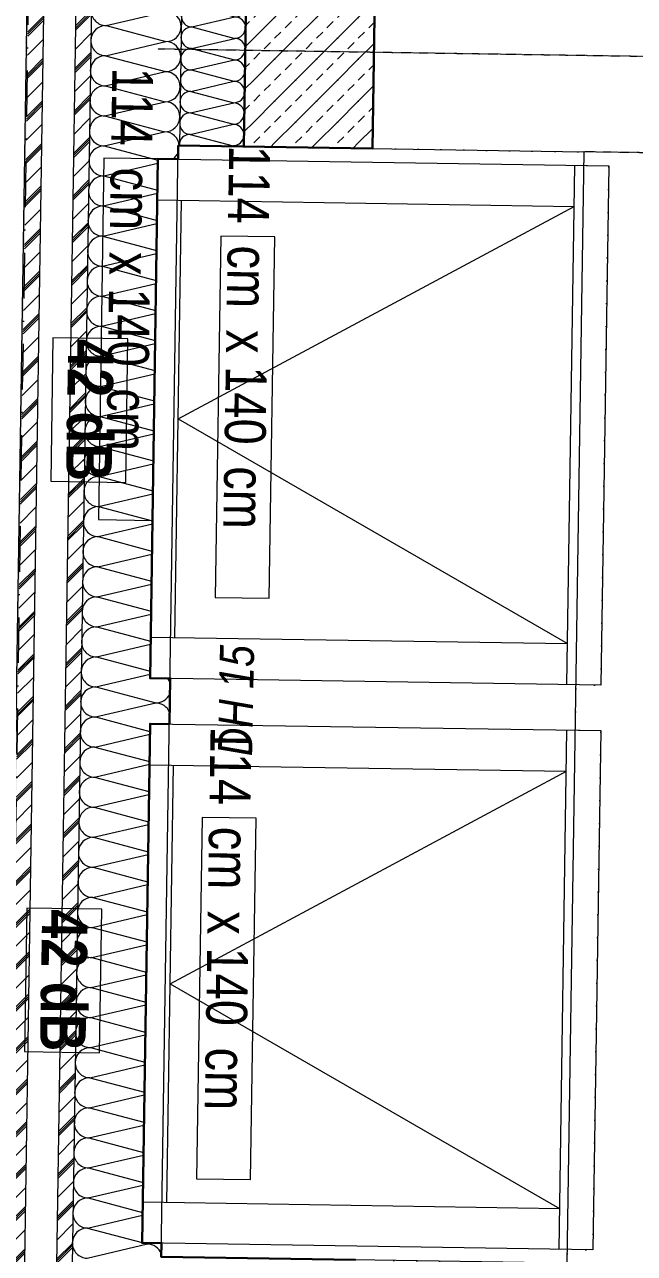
# Model space of a CAD drawing. Header units: metres. Extents: x -19025 to 34897, y -14024 to 26069.
# Drawn here: x -10822 to -9482, y 3422 to 6120 of the extents above; entities that cross this region are included whole.
import ezdxf
from ezdxf.enums import TextEntityAlignment as Align

# ---------------------------------------------------------------- set-up
doc = ezdxf.new("R2010")
doc.units = ezdxf.units.M
doc.header["$MEASUREMENT"] = 0
doc.set_wipeout_variables(frame=1)
for name, pattern in [('Punktlinie weit', [0.05, 0, -0.05]), ('Strichlinie eng', [0.1, 0.075, -0.025]), ('Strichlinie mittel', [0.15, 0.1, -0.05]), ('Wipeout_Contour', [1, 0, -1]), ('zz_Gebäudefluchtlinie', [0.2, 0.1, -0.05, 0, -0.05])]:
    doc.linetypes.add(name, pattern=pattern)
for name, color, linetype in [('130 Wand Innen', 7, 'Continuous'), ('310 Dachkonstruktion massiv', 7, 'Continuous'), ('930 Beschriftung Allgemein', 7, 'Continuous'), ('936 Beschriftung PP', 7, 'Continuous'), ('936 Beschriftung PP Schallschutz', 7, 'Continuous'), ('938 Beschriftung Statik', 7, 'Continuous')]:
    doc.layers.add(name, color=color, linetype=linetype)
doc.styles.add('ERSTELLTER_STIL_1', font='ARIALN.TTF')
doc.styles.add('ERSTELLTER_STIL_2', font='ARIALNB.TTF')
doc.styles.add('ERSTELLTER_STIL_6', font='ARIALNI.TTF')
pattern_1 = [(225, (-0.0023, 0.0023), (-0.04596194, 0.04596194), []), (225, (0, 0), (-0.04596194, 0.04596194), []), (225, (0.0023, -0.0023), (-0.04596194, 0.04596194), []), (225, (-0.068943, -0.02298), (-0.02298097, 0.02298097), [])]

# ---------------------------------------------------------------- blocks, each defined once
blk = doc.blocks.new('Wand_118_1', base_point=(-12.5356, 13.2337))
at = {"color": 254, "linetype": 'Wipeout_Contour', "lineweight": 0, "ltscale": 65.628781}
blk.add_wipeout([(-12.6006, 13.2347), (-12.6946, 7.109), (-12.6296, 7.108), (-12.5356, 13.2337)], dxfattribs=at).dxf.layer = '130 Wand Innen'
blk = doc.blocks.new('Etikett_19_1', base_point=(-12.2799, 10.1282))
at = {"layer": '936 Beschriftung PP', "color": 7, "linetype": 'Continuous', "lineweight": 13, "flags": 128}
blk.add_lwpolyline([(-12.4107, 9.3366), (-12.2921, 9.3348), (-12.2799, 10.1282), (-12.3985, 10.13)], close=True, dxfattribs=at)
at = {"layer": '936 Beschriftung PP', "color": 7, "lineweight": 13, "insert": (-12.3053, 9.335), "char_height": 0.09, "attachment_point": 3, "rotation": 269.1212, "style": 'ERSTELLTER_STIL_1'}
blk.add_mtext('\\A1;{\\pqr;\\pt0,1;\\fArial Narrow|b0|i0|c0|p0;\\W1.000000;114\\fArial Narrow|b0|i0|c0|p0;\\W1.000000;\\A1{\\H.66x;\\S^  ;}\\fArial Narrow|b0|i0|c0|p0;\\W1.000000; cm\\fArial Narrow|b0|i0|c0|p0;\\W1.000000;\\A1{\\H.66x;\\S^  ;}\\fArial Narrow|b0|i0|c0|p0;\\W1.000000; x \\fArial Narrow|b0|i0|c0|p0;\\W1.000000;\\fArial Narrow|b0|i0|c0|p0;\\W1.000000;\\fArial Narrow|b0|i0|c0|p0;\\W1.000000;\\fArial Narrow|b0|i0|c0|p0;\\W1.000000;\\fArial Narrow|b0|i0|c0|p0;\\W1.000000;140\\fArial Narrow|b0|i0|c0|p0;\\W1.000000;\\A1{\\H.66x;\\S^  ;}\\fArial Narrow|b0|i0|c0|p0;\\W1.000000; cm\\fArial Narrow|b0|i0|c0|p0;\\W1.000000;\\A1{\\H.66x;\\S^  ;}\\fArial Narrow|b0|i0|c0|p0;\\W1.000000;\\fArial Narrow|b0|i0|c0|p0;\\W1.000000;\\fArial Narrow|b0|i0|c0|p0;\\W1.000000;\\fArial Narrow|b0|i0|c0|p0;\\W1.000000;\\fArial Narrow|b0|i0|c0|p0;\\W1.000000;\\fArial Narrow|b0|i0|c0|p0;\\W1.000000;\\fArial Narrow|b0|i0|c0|p0;\\W1.000000;\\A1{\\H.66x;\\S^  ;}\\fArial Narrow|b0|i0|c0|p0;\\W1.000000;\\fArial Narrow|b0|i0|c0|p0;\\W1.000000;\\A1{\\H.66x;\\S^  ;}\\fArial Narrow|b0|i0|c0|p0;\\W1.000000;\\fArial Narrow|b0|i0|c0|p0;\\W1.000000;\\fArial Narrow|b0|i0|c0|p0;\\W1.000000;\\fArial Narrow|b0|i0|c0|p0;\\W1.000000;\\fArial Narrow|b0|i0|c0|p0;\\W1.000000;\\fArial Narrow|b0|i0|c0|p0;\\W1.000000;\\fArial Narrow|b0|i0|c0|p0;\\W1.000000;\\A1{\\H.66x;\\S^  ;}\\fArial Narrow|b0|i0|c0|p0;\\W1.000000;\\fArial Narrow|b0|i0|c0|p0;\\W1.000000;\\A1{\\H.66x;\\S^  ;}\\fArial Narrow|b0|i0|c0|p0;\\W1.000000;\\fArial Narrow|b0|i0|c0|p0;\\W1.000000;\\fArial Narrow|b0|i0|c0|p0;\\W1.000000;\\fArial Narrow|b0|i0|c0|p0;\\W1.000000;\\fArial Narrow|b0|i0|c0|p0;\\W1.000000;\\fArial Narrow|b0|i0|c0|p0;\\W1.000000;\\fArial Narrow|b0|i0|c0|p0;\\W1.000000;\\A1{\\H.66x;\\S^  ;}\\fArial Narrow|b0|i0|c0|p0;\\W1.000000;\\fArial Narrow|b0|i0|c0|p0;\\W1.000000;\\A1{\\H.66x;\\S^  ;}\\fArial Narrow|b0|i0|c0|p0;\\W1.000000;\\fArial Narrow|b0|i0|c0|p0;\\W1.000000;\\fArial Narrow|b0|i0|c0|p0;\\W1.000000;\\fArial Narrow|b0|i0|c0|p0;\\W1.000000;\\fArial Narrow|b0|i0|c0|p0;\\W1.000000;\\fArial Narrow|b0|i0|c0|p0;\\W1.000000;\\fArial Narrow|b0|i0|c0|p0;\\W1.000000;\\A1{\\H.66x;\\S^  ;}\\fArial Narrow|b0|i0|c0|p0;\\W1.000000;}', dxfattribs=at)
at = {"layer": '936 Beschriftung PP', "color": 7, "lineweight": 13, "style": 'ERSTELLTER_STIL_1'}
blk.add_attdef('DUMMY_92', text='', height=0.09, rotation=269.1212, dxfattribs=at).set_placement((-12.2799, 10.1282), align=Align.TOP_LEFT)
blk = doc.blocks.new('Etikett_20_1', base_point=(-12.2799, 10.1282))
at = {"layer": '936 Beschriftung PP', "color": 7, "linetype": 'Continuous', "lineweight": 13, "flags": 128}
blk.add_lwpolyline([(-12.4107, 9.3366), (-12.2921, 9.3348), (-12.2799, 10.1282), (-12.3985, 10.13)], close=True, dxfattribs=at)
at = {"layer": '936 Beschriftung PP', "color": 7, "lineweight": 13, "insert": (-12.3053, 9.335), "char_height": 0.09, "attachment_point": 3, "rotation": 269.1212, "style": 'ERSTELLTER_STIL_1'}
blk.add_mtext('\\A1;{\\pqr;\\pt0,1;\\fArial Narrow|b0|i0|c0|p0;\\W1.000000;114\\fArial Narrow|b0|i0|c0|p0;\\W1.000000;\\A1{\\H.66x;\\S^  ;}\\fArial Narrow|b0|i0|c0|p0;\\W1.000000; cm\\fArial Narrow|b0|i0|c0|p0;\\W1.000000;\\A1{\\H.66x;\\S^  ;}\\fArial Narrow|b0|i0|c0|p0;\\W1.000000; x \\fArial Narrow|b0|i0|c0|p0;\\W1.000000;\\fArial Narrow|b0|i0|c0|p0;\\W1.000000;\\fArial Narrow|b0|i0|c0|p0;\\W1.000000;\\fArial Narrow|b0|i0|c0|p0;\\W1.000000;\\fArial Narrow|b0|i0|c0|p0;\\W1.000000;140\\fArial Narrow|b0|i0|c0|p0;\\W1.000000;\\A1{\\H.66x;\\S^  ;}\\fArial Narrow|b0|i0|c0|p0;\\W1.000000; cm\\fArial Narrow|b0|i0|c0|p0;\\W1.000000;\\A1{\\H.66x;\\S^  ;}\\fArial Narrow|b0|i0|c0|p0;\\W1.000000;\\fArial Narrow|b0|i0|c0|p0;\\W1.000000;\\fArial Narrow|b0|i0|c0|p0;\\W1.000000;\\fArial Narrow|b0|i0|c0|p0;\\W1.000000;\\fArial Narrow|b0|i0|c0|p0;\\W1.000000;\\fArial Narrow|b0|i0|c0|p0;\\W1.000000;\\fArial Narrow|b0|i0|c0|p0;\\W1.000000;\\A1{\\H.66x;\\S^  ;}\\fArial Narrow|b0|i0|c0|p0;\\W1.000000;\\fArial Narrow|b0|i0|c0|p0;\\W1.000000;\\A1{\\H.66x;\\S^  ;}\\fArial Narrow|b0|i0|c0|p0;\\W1.000000;\\fArial Narrow|b0|i0|c0|p0;\\W1.000000;\\fArial Narrow|b0|i0|c0|p0;\\W1.000000;\\fArial Narrow|b0|i0|c0|p0;\\W1.000000;\\fArial Narrow|b0|i0|c0|p0;\\W1.000000;\\fArial Narrow|b0|i0|c0|p0;\\W1.000000;\\fArial Narrow|b0|i0|c0|p0;\\W1.000000;\\A1{\\H.66x;\\S^  ;}\\fArial Narrow|b0|i0|c0|p0;\\W1.000000;\\fArial Narrow|b0|i0|c0|p0;\\W1.000000;\\A1{\\H.66x;\\S^  ;}\\fArial Narrow|b0|i0|c0|p0;\\W1.000000;\\fArial Narrow|b0|i0|c0|p0;\\W1.000000;\\fArial Narrow|b0|i0|c0|p0;\\W1.000000;\\fArial Narrow|b0|i0|c0|p0;\\W1.000000;\\fArial Narrow|b0|i0|c0|p0;\\W1.000000;\\fArial Narrow|b0|i0|c0|p0;\\W1.000000;\\fArial Narrow|b0|i0|c0|p0;\\W1.000000;\\A1{\\H.66x;\\S^  ;}\\fArial Narrow|b0|i0|c0|p0;\\W1.000000;\\fArial Narrow|b0|i0|c0|p0;\\W1.000000;\\A1{\\H.66x;\\S^  ;}\\fArial Narrow|b0|i0|c0|p0;\\W1.000000;\\fArial Narrow|b0|i0|c0|p0;\\W1.000000;\\fArial Narrow|b0|i0|c0|p0;\\W1.000000;\\fArial Narrow|b0|i0|c0|p0;\\W1.000000;\\fArial Narrow|b0|i0|c0|p0;\\W1.000000;\\fArial Narrow|b0|i0|c0|p0;\\W1.000000;\\fArial Narrow|b0|i0|c0|p0;\\W1.000000;\\A1{\\H.66x;\\S^  ;}\\fArial Narrow|b0|i0|c0|p0;\\W1.000000;}', dxfattribs=at)
at = {"layer": '936 Beschriftung PP', "color": 7, "lineweight": 13, "style": 'ERSTELLTER_STIL_1'}
blk.add_attdef('DUMMY_92', text='', height=0.09, rotation=269.1212, dxfattribs=at).set_placement((-12.2799, 10.1282), align=Align.TOP_LEFT)
blk = doc.blocks.new('*X676')
at = {"layer": '310 Dachkonstruktion massiv', "color": 7, "linetype": 'Continuous', "lineweight": 13}
for p, q in [((-12.394, 10.4208), (-12.2615, 10.4518)), ((-12.394, 10.4208), (-12.2625, 10.3858)), ((-12.395, 10.3548), (-12.2625, 10.3858)), ((-12.395, 10.3548), (-12.2635, 10.3198)), ((-12.396, 10.2888), (-12.2635, 10.3198)), ((-12.396, 10.2888), (-12.2645, 10.2538)), ((-12.397, 10.2228), (-12.2645, 10.2538)), ((-12.397, 10.2228), (-12.2655, 10.1878)), ((-12.398, 10.1568), (-12.2655, 10.1878)), ((-12.398, 10.1568), (-12.28, 10.1254)), ((-12.399, 10.0909), (-12.2801, 10.1187)), ((-12.399, 10.0909), (-12.281, 10.0594)), ((-12.4, 10.0249), (-12.2811, 10.0527)), ((-12.4, 10.0249), (-12.282, 9.9934)), ((-12.4011, 9.9589), (-12.2821, 9.9867)), ((-12.4011, 9.9589), (-12.283, 9.9274)), ((-12.4021, 9.8929), (-12.2831, 9.9207)), ((-12.4021, 9.8929), (-12.284, 9.8614)), ((-12.4031, 9.8269), (-12.2841, 9.8547)), ((-12.4031, 9.8269), (-12.285, 9.7954)), ((-12.4041, 9.7609), (-12.2851, 9.7887)), ((-12.4041, 9.7609), (-12.286, 9.7295)), ((-12.4051, 9.6949), (-12.2861, 9.7227)), ((-12.4051, 9.6949), (-12.287, 9.6635)), ((-12.4061, 9.6289), (-12.2871, 9.6567)), ((-12.4061, 9.6289), (-12.2881, 9.5975)), ((-12.4071, 9.5629), (-12.2882, 9.5908)), ((-12.4071, 9.5629), (-12.2891, 9.5315)), ((-12.4081, 9.497), (-12.2892, 9.5248)), ((-12.4081, 9.497), (-12.2901, 9.4655)), ((-12.4092, 9.431), (-12.2902, 9.4588)), ((-12.4092, 9.431), (-12.2911, 9.3995)), ((-12.4102, 9.365), (-12.2912, 9.3928)), ((-12.4102, 9.365), (-12.2921, 9.3335)), ((-12.4112, 9.299), (-12.2922, 9.3268)), ((-12.4112, 9.299), (-12.2931, 9.2675)), ((-12.4122, 9.233), (-12.2932, 9.2608)), ((-12.4122, 9.233), (-12.2941, 9.2015)), ((-12.4132, 9.167), (-12.2942, 9.1948)), ((-12.4132, 9.167), (-12.2951, 9.1356)), ((-12.4142, 9.101), (-12.2952, 9.1288)), ((-12.4142, 9.101), (-12.2961, 9.0696)), ((-12.4152, 9.035), (-12.2963, 9.0628)), ((-12.4152, 9.035), (-12.2972, 9.0036)), ((-12.4162, 8.969), (-12.2973, 8.9969)), ((-12.4162, 8.969), (-12.2848, 8.934)), ((-12.4173, 8.9031), (-12.2848, 8.934)), ((-12.4173, 8.9031), (-12.2977, 8.8712)), ((-12.4183, 8.8371), (-12.2977, 8.8652)), ((-12.4183, 8.8371), (-12.2987, 8.8052)), ((-12.4193, 8.7711), (-12.2988, 8.7992)), ((-12.4193, 8.7711), (-12.2997, 8.7392)), ((-12.4203, 8.7051), (-12.2998, 8.7333)), ((-12.4203, 8.7051), (-12.3007, 8.6732)), ((-12.4213, 8.6391), (-12.3008, 8.6673)), ((-12.4213, 8.6391), (-12.3017, 8.6072)), ((-12.4223, 8.5731), (-12.3018, 8.6013)), ((-12.4223, 8.5731), (-12.3027, 8.5413)), ((-12.4233, 8.5071), (-12.3028, 8.5353)), ((-12.4233, 8.5071), (-12.3037, 8.4753)), ((-12.4243, 8.4411), (-12.3038, 8.4693)), ((-12.4243, 8.4411), (-12.3047, 8.4093)), ((-12.4254, 8.3751), (-12.3048, 8.4033)), ((-12.4254, 8.3751), (-12.3058, 8.3433)), ((-12.4264, 8.3092), (-12.3058, 8.3373)), ((-12.4264, 8.3092), (-12.3068, 8.2773)), ((-12.4274, 8.2432), (-12.3069, 8.2713)), ((-12.4274, 8.2432), (-12.3078, 8.2113)), ((-12.4284, 8.1772), (-12.3079, 8.2053)), ((-12.4284, 8.1772), (-12.3088, 8.1453)), ((-12.4294, 8.1112), (-12.3089, 8.1394)), ((-12.4294, 8.1112), (-12.3098, 8.0793)), ((-12.4304, 8.0452), (-12.3099, 8.0734)), ((-12.4304, 8.0452), (-12.3108, 8.0133)), ((-12.4314, 7.9792), (-12.3109, 8.0074)), ((-12.4314, 7.9792), (-12.3118, 7.9474)), ((-12.4324, 7.9132), (-12.3119, 7.9414)), ((-12.4324, 7.9132), (-12.3128, 7.8814)), ((-12.4334, 7.8472), (-12.3129, 7.8754)), ((-12.4334, 7.8472), (-12.3139, 7.8154)), ((-12.4345, 7.7812), (-12.3139, 7.8094)), ((-12.4345, 7.7812), (-12.3149, 7.7494)), ((-12.4355, 7.7153), (-12.303, 7.7462)), ((-12.3111, 7.7484), (-12.303, 7.7462))]:
    blk.add_line(p, q, dxfattribs=at)
for centre, start, end in [((-12.3935, 10.4538), 179.1212, 269.1212), ((-12.262, 10.4188), 359.1212, 89.1212), ((-12.3945, 10.3878), 89.1212, 179.1212), ((-12.262, 10.4188), 269.1212, 359.1212), ((-12.3945, 10.3878), 179.1212, 269.1212), ((-12.263, 10.3528), 359.1212, 89.1212), ((-12.3955, 10.3218), 89.1212, 179.1212), ((-12.263, 10.3528), 269.1212, 359.1212), ((-12.3955, 10.3218), 179.1212, 269.1212), ((-12.264, 10.2868), 359.1212, 89.1212), ((-12.3965, 10.2558), 89.1212, 179.1212), ((-12.264, 10.2868), 269.1212, 359.1212), ((-12.3965, 10.2558), 179.1212, 269.1212), ((-12.265, 10.2208), 359.1212, 89.1212), ((-12.3975, 10.1898), 89.1212, 179.1212), ((-12.265, 10.2208), 269.1212, 359.1212), ((-12.3975, 10.1898), 179.1212, 269.1212), ((-12.266, 10.1548), 4.5941, 89.1212), ((-12.3985, 10.1238), 89.1212, 179.1212), ((-12.3985, 10.1238), 179.1212, 269.1212), ((-12.266, 10.1548), 304.6563, 337.2933), ((-12.3995, 10.0579), 89.1212, 179.1212), ((-12.3995, 10.0579), 179.1212, 269.1212), ((-12.4006, 9.9919), 89.1212, 179.1212), ((-12.4006, 9.9919), 179.1212, 269.1212), ((-12.4016, 9.9259), 89.1212, 179.1212), ((-12.4016, 9.9259), 179.1212, 269.1212), ((-12.4026, 9.8599), 89.1212, 179.1212), ((-12.4026, 9.8599), 179.1212, 269.1212), ((-12.4036, 9.7939), 89.1212, 179.1212), ((-12.4036, 9.7939), 179.1212, 269.1212), ((-12.4046, 9.7279), 89.1212, 179.1212), ((-12.4046, 9.7279), 179.1212, 269.1212), ((-12.4056, 9.6619), 89.1212, 179.1212), ((-12.4056, 9.6619), 179.1212, 269.1212), ((-12.4066, 9.5959), 89.1212, 179.1212), ((-12.4066, 9.5959), 179.1212, 269.1212), ((-12.4076, 9.5299), 89.1212, 179.1212), ((-12.4076, 9.5299), 179.1212, 269.1212), ((-12.4087, 9.464), 89.1212, 179.1212), ((-12.4087, 9.464), 179.1212, 269.1212), ((-12.4097, 9.398), 89.1212, 179.1212), ((-12.4097, 9.398), 179.1212, 269.1212), ((-12.4107, 9.332), 89.1212, 179.1212), ((-12.4107, 9.332), 179.1212, 269.1212), ((-12.4117, 9.266), 89.1212, 179.1212), ((-12.4117, 9.266), 179.1212, 269.1212), ((-12.4127, 9.2), 89.1212, 179.1212), ((-12.4127, 9.2), 179.1212, 269.1212), ((-12.4137, 9.134), 89.1212, 179.1212), ((-12.4137, 9.134), 179.1212, 269.1212), ((-12.4147, 9.068), 89.1212, 179.1212), ((-12.4147, 9.068), 179.1212, 269.1212), ((-12.4157, 9.002), 89.1212, 179.1212), ((-12.4157, 9.002), 179.1212, 269.1212), ((-12.2843, 8.967), 20.9493, 38.8401), ((-12.4167, 8.936), 89.1212, 179.1212), ((-12.4167, 8.936), 179.1212, 269.1212), ((-12.2843, 8.967), 269.1212, 337.293), ((-12.2853, 8.901), 20.9494, 89.1212), ((-12.4178, 8.8701), 89.1212, 179.1212), ((-12.2853, 8.901), 336.0996, 337.293), ((-12.4178, 8.8701), 179.1212, 269.1212), ((-12.4188, 8.8041), 89.1212, 179.1212), ((-12.4188, 8.8041), 179.1212, 269.1212), ((-12.4198, 8.7381), 89.1212, 179.1212), ((-12.4198, 8.7381), 179.1212, 269.1212), ((-12.4208, 8.6721), 89.1212, 179.1212), ((-12.4208, 8.6721), 179.1212, 269.1212), ((-12.4218, 8.6061), 89.1212, 179.1212), ((-12.4218, 8.6061), 179.1212, 269.1212), ((-12.4228, 8.5401), 89.1212, 179.1212), ((-12.4228, 8.5401), 179.1212, 269.1212), ((-12.4238, 8.4741), 89.1212, 179.1212), ((-12.4238, 8.4741), 179.1212, 269.1212), ((-12.4248, 8.4081), 89.1212, 179.1212), ((-12.4248, 8.4081), 179.1212, 269.1212), ((-12.4259, 8.3421), 89.1212, 179.1212), ((-12.4259, 8.3421), 179.1212, 269.1212), ((-12.4269, 8.2762), 89.1212, 179.1212), ((-12.4269, 8.2762), 179.1212, 269.1212), ((-12.4279, 8.2102), 89.1212, 179.1212), ((-12.4279, 8.2102), 179.1212, 269.1212), ((-12.4289, 8.1442), 89.1212, 179.1212), ((-12.4289, 8.1442), 179.1212, 269.1212), ((-12.4299, 8.0782), 89.1212, 179.1212), ((-12.4299, 8.0782), 179.1212, 269.1212), ((-12.4309, 8.0122), 89.1212, 179.1212), ((-12.4309, 8.0122), 179.1212, 269.1212), ((-12.4319, 7.9462), 89.1212, 179.1212), ((-12.4319, 7.9462), 179.1212, 269.1212), ((-12.4329, 7.8802), 89.1212, 179.1212), ((-12.4329, 7.8802), 179.1212, 269.1212), ((-12.434, 7.8142), 89.1212, 179.1212), ((-12.434, 7.8142), 179.1212, 269.1212), ((-12.435, 7.7482), 89.1212, 179.1212), ((-12.435, 7.7482), 179.1212, 269.1212), ((-12.3025, 7.7792), 269.1212, 289.3538), ((-12.3035, 7.7132), 20.9492, 89.1212)]:
    blk.add_arc(centre, 0.033, start, end, dxfattribs=at)
blk = doc.blocks.new('*X678')
at = {"layer": '310 Dachkonstruktion massiv', "color": 7, "linetype": 'Continuous', "lineweight": 13}
for p, q in [((-12.1903, 11.4077), (-12.1878, 11.4083)), ((-12.1903, 11.4077), (-12.0963, 11.3827)), ((-12.191, 11.3606), (-12.0963, 11.3827)), ((-12.191, 11.3606), (-12.0971, 11.3356)), ((-12.1917, 11.3135), (-12.0971, 11.3356)), ((-12.1917, 11.3135), (-12.0978, 11.2885)), ((-12.1924, 11.2663), (-12.0978, 11.2885)), ((-12.1924, 11.2663), (-12.0985, 11.2413)), ((-12.1931, 11.2192), (-12.0985, 11.2413)), ((-12.1931, 11.2192), (-12.0992, 11.1942)), ((-12.1939, 11.1721), (-12.0992, 11.1942)), ((-12.1939, 11.1721), (-12.1, 11.147)), ((-12.1946, 11.1249), (-12.1, 11.147)), ((-12.1946, 11.1249), (-12.1007, 11.0999)), ((-12.1953, 11.0778), (-12.1007, 11.0999)), ((-12.1953, 11.0778), (-12.1014, 11.0528)), ((-12.196, 11.0307), (-12.1014, 11.0528)), ((-12.196, 11.0307), (-12.1021, 11.0056)), ((-12.1968, 10.9835), (-12.1021, 11.0056)), ((-12.1968, 10.9835), (-12.1028, 10.9585)), ((-12.1975, 10.9364), (-12.1028, 10.9585)), ((-12.1975, 10.9364), (-12.1036, 10.9114)), ((-12.1982, 10.8893), (-12.1036, 10.9114)), ((-12.1982, 10.8893), (-12.1043, 10.8642)), ((-12.1989, 10.8421), (-12.1043, 10.8642)), ((-12.1989, 10.8421), (-12.105, 10.8171)), ((-12.1996, 10.795), (-12.105, 10.8171)), ((-12.1996, 10.795), (-12.1057, 10.77)), ((-12.2004, 10.7478), (-12.1057, 10.77)), ((-12.2004, 10.7478), (-12.1065, 10.7228)), ((-12.2011, 10.7007), (-12.1065, 10.7228)), ((-12.2011, 10.7007), (-12.1072, 10.6757)), ((-12.2018, 10.6536), (-12.1072, 10.6757)), ((-12.2018, 10.6536), (-12.1079, 10.6286)), ((-12.2025, 10.6064), (-12.1079, 10.6286)), ((-12.2025, 10.6064), (-12.1086, 10.5814)), ((-12.2033, 10.5593), (-12.1086, 10.5814)), ((-12.2033, 10.5593), (-12.1094, 10.5343)), ((-12.204, 10.5122), (-12.1094, 10.5343)), ((-12.204, 10.5122), (-12.1101, 10.4872)), ((-12.2047, 10.465), (-12.1101, 10.4872)), ((-12.2054, 10.4179), (-12.1108, 10.44)), ((-12.2047, 10.465), (-12.1108, 10.44)), ((-12.2054, 10.4179), (-12.1115, 10.3929)), ((-12.2062, 10.3708), (-12.1115, 10.3929)), ((-12.2062, 10.3708), (-12.1122, 10.3458)), ((-12.2069, 10.3236), (-12.1122, 10.3458)), ((-12.2069, 10.3236), (-12.113, 10.2986)), ((-12.2076, 10.2765), (-12.113, 10.2986)), ((-12.2083, 10.2294), (-12.1137, 10.2515)), ((-12.2076, 10.2765), (-12.1137, 10.2515)), ((-12.2083, 10.2294), (-12.1144, 10.2044)), ((-12.209, 10.1822), (-12.1144, 10.2044)), ((-12.209, 10.1822), (-12.1151, 10.1572)), ((-12.1214, 10.1557), (-12.1151, 10.1572))]:
    blk.add_line(p, q, dxfattribs=at)
for centre, start, end in [((-12.1906, 11.3842), 89.1212, 179.1212), ((-12.1906, 11.3842), 179.1212, 269.1212), ((-12.1899, 11.4313), 255.9842, 269.1212), ((-12.096, 11.4063), 269.1212, 359.1212), ((-12.096, 11.4063), 359.1212, 0.6203), ((-12.1913, 11.337), 89.1212, 179.1212), ((-12.0967, 11.3592), 269.1212, 359.1212), ((-12.0967, 11.3592), 359.1212, 89.1212), ((-12.1913, 11.337), 179.1212, 269.1212), ((-12.0974, 11.312), 359.1212, 89.1212), ((-12.1921, 11.2899), 89.1212, 179.1212), ((-12.0974, 11.312), 269.1212, 359.1212), ((-12.1921, 11.2899), 179.1212, 269.1212), ((-12.0981, 11.2649), 359.1212, 89.1212), ((-12.1928, 11.2428), 89.1212, 179.1212), ((-12.0981, 11.2649), 269.1212, 359.1212), ((-12.1928, 11.2428), 179.1212, 269.1212), ((-12.0989, 11.2178), 359.1212, 89.1212), ((-12.1935, 11.1956), 89.1212, 179.1212), ((-12.1935, 11.1956), 179.1212, 269.1212), ((-12.0989, 11.2178), 269.1212, 359.1212), ((-12.1942, 11.1485), 89.1212, 179.1212), ((-12.0996, 11.1706), 269.1212, 359.1212), ((-12.0996, 11.1706), 359.1212, 89.1212), ((-12.1942, 11.1485), 179.1212, 269.1212), ((-12.1003, 11.1235), 359.1212, 89.1212), ((-12.1949, 11.1014), 89.1212, 179.1212), ((-12.1003, 11.1235), 269.1212, 359.1212), ((-12.1949, 11.1014), 179.1212, 269.1212), ((-12.101, 11.0763), 359.1212, 89.1212), ((-12.1957, 11.0542), 89.1212, 179.1212), ((-12.101, 11.0763), 269.1212, 359.1212), ((-12.1957, 11.0542), 179.1212, 269.1212), ((-12.1018, 11.0292), 359.1212, 89.1212), ((-12.1964, 11.0071), 89.1212, 179.1212), ((-12.1964, 11.0071), 179.1212, 269.1212), ((-12.1018, 11.0292), 269.1212, 359.1212), ((-12.1971, 10.96), 89.1212, 179.1212), ((-12.1025, 10.9821), 269.1212, 359.1212), ((-12.1025, 10.9821), 359.1212, 89.1212), ((-12.1971, 10.96), 179.1212, 269.1212), ((-12.1032, 10.9349), 359.1212, 89.1212), ((-12.1978, 10.9128), 89.1212, 179.1212), ((-12.1032, 10.9349), 269.1212, 359.1212), ((-12.1978, 10.9128), 179.1212, 269.1212), ((-12.1039, 10.8878), 359.1212, 89.1212), ((-12.1986, 10.8657), 89.1212, 179.1212), ((-12.1039, 10.8878), 269.1212, 359.1212), ((-12.1986, 10.8657), 179.1212, 269.1212), ((-12.1047, 10.8407), 359.1212, 89.1212), ((-12.1993, 10.8186), 89.1212, 179.1212), ((-12.1993, 10.8186), 179.1212, 269.1212), ((-12.1047, 10.8407), 269.1212, 359.1212), ((-12.2, 10.7714), 89.1212, 179.1212), ((-12.1054, 10.7935), 269.1212, 359.1212), ((-12.1054, 10.7935), 359.1212, 89.1212), ((-12.2, 10.7714), 179.1212, 269.1212), ((-12.1061, 10.7464), 359.1212, 89.1212), ((-12.2007, 10.7243), 89.1212, 179.1212), ((-12.1061, 10.7464), 269.1212, 359.1212), ((-12.2007, 10.7243), 179.1212, 269.1212), ((-12.1068, 10.6993), 359.1212, 89.1212), ((-12.2015, 10.6771), 89.1212, 179.1212), ((-12.1068, 10.6993), 269.1212, 359.1212), ((-12.2015, 10.6771), 179.1212, 269.1212), ((-12.1075, 10.6521), 359.1212, 89.1212), ((-12.2022, 10.63), 179.1212, 269.1212), ((-12.2022, 10.63), 89.1212, 179.1212), ((-12.1075, 10.6521), 269.1212, 359.1212), ((-12.2029, 10.5829), 89.1212, 179.1212), ((-12.1083, 10.605), 269.1212, 359.1212), ((-12.1083, 10.605), 359.1212, 89.1212), ((-12.2029, 10.5829), 179.1212, 269.1212), ((-12.109, 10.5579), 359.1212, 89.1212), ((-12.2036, 10.5357), 89.1212, 179.1212), ((-12.109, 10.5579), 269.1212, 359.1212), ((-12.2036, 10.5357), 179.1212, 269.1212), ((-12.1097, 10.5107), 359.1212, 89.1212), ((-12.2043, 10.4886), 89.1212, 179.1212), ((-12.1097, 10.5107), 269.1212, 359.1212), ((-12.2043, 10.4886), 179.1212, 269.1212), ((-12.1104, 10.4636), 359.1212, 89.1212), ((-12.2051, 10.4415), 89.1212, 179.1212), ((-12.2051, 10.4415), 179.1212, 269.1212), ((-12.1104, 10.4636), 269.1212, 359.1212), ((-12.1112, 10.4165), 359.1212, 89.1212), ((-12.2058, 10.3943), 89.1212, 179.1212), ((-12.1112, 10.4165), 269.1212, 359.1212), ((-12.2058, 10.3943), 179.1212, 269.1212), ((-12.1119, 10.3693), 359.1212, 89.1212), ((-12.2065, 10.3472), 89.1212, 179.1212), ((-12.1119, 10.3693), 269.1212, 359.1212), ((-12.2065, 10.3472), 179.1212, 269.1212), ((-12.1126, 10.3222), 359.1212, 89.1212), ((-12.2072, 10.3001), 89.1212, 179.1212), ((-12.1126, 10.3222), 269.1212, 359.1212), ((-12.2072, 10.3001), 179.1212, 269.1212), ((-12.1133, 10.2751), 359.1212, 89.1212), ((-12.208, 10.2529), 89.1212, 179.1212), ((-12.208, 10.2529), 179.1212, 269.1212), ((-12.1133, 10.2751), 269.1212, 359.1212), ((-12.1141, 10.2279), 359.1212, 89.1212), ((-12.2087, 10.2058), 89.1212, 179.1212), ((-12.1141, 10.2279), 269.1212, 359.1212), ((-12.2087, 10.2058), 179.1212, 269.1212), ((-12.1148, 10.1808), 359.1212, 89.1212), ((-12.2094, 10.1587), 89.1212, 179.1212), ((-12.1148, 10.1808), 269.1212, 359.1212), ((-12.2094, 10.1587), 179.1212, 182.9327), ((-12.1155, 10.1336), 68.1125, 89.1212)]:
    blk.add_arc(centre, 0.0236, start, end, dxfattribs=at)
blk = doc.blocks.new('Einfache Dachfensteröffnung_21')
at = {"layer": '310 Dachkonstruktion massiv', "linetype": 'Continuous', "lineweight": 0}
for p, q in [((1.22, 0.891), (-1.22, 0.891)), ((-1.22, 0.891), (-1.22, 0)), ((1.22, 0), (1.22, 0.891)), ((-1.22, 0), (1.22, 0))]:
    blk.add_line(p, q, dxfattribs=at)
blk = doc.blocks.new('VELUX GPU')
at = {"layer": '310 Dachkonstruktion massiv', "color": 7, "linetype": 'Continuous', "lineweight": 13}
for p, q in [((-0.57, 0.9157), (0.57, 0.9157)), ((-0.48, 0), (-0.48, 0.9157)), ((0, 0.053), (-0.48, 0.9157)), ((0, 0.053), (0.48, 0.9157)), ((0.48, 0), (0.48, 0.9157)), ((-0.48, 0.053), (0.48, 0.053))]:
    blk.add_line(p, q, dxfattribs=at)
at = {"layer": '310 Dachkonstruktion massiv', "color": 7, "linetype": 'Continuous', "lineweight": 13, "flags": 128}
blk.add_lwpolyline([(-0.57, 0), (0.57, 0), (0.57, 0.9899), (-0.57, 0.9899)], close=True, dxfattribs=at)
blk = doc.blocks.new('Dachfläche_33_1', base_point=(-13.4785, 13.5382))
at = {"layer": '310 Dachkonstruktion massiv', "linetype": 'Continuous', "lineweight": 5}
h = blk.add_hatch(dxfattribs=at)
h.set_pattern_fill('METALLE_SM_0001', color=5, style=0, pattern_type=2)
h.set_pattern_definition([(45, (0, 0), (-0.04596194, 0.04596194), [0.065, 0]), (45, (-0.02298, 0), (-0.04596194, 0.04596194), [0.065, 0]), (45, (-0.04596, 0), (-0.04596194, 0.04596194), [0.065, 0])])
h.paths.add_polyline_path([(-12.6248, 6.7479), (-12.6219, 6.7478), (-12.518, 13.5235), (-12.5208, 13.5235)])
at = {"layer": '310 Dachkonstruktion massiv', "linetype": 'Continuous', "lineweight": 13, "true_color": 0xd2b48c}
h = blk.add_hatch(dxfattribs=at)
h.set_pattern_fill('VOLLHOLZ_SN21_0001', color=43, style=0, pattern_type=2)
h.set_pattern_definition(pattern_1)
h.paths.add_polyline_path([(-12.6219, 6.7478), (-12.588, 6.7473), (-12.4841, 13.5229), (-12.518, 13.5235)])
h = blk.add_hatch(dxfattribs=at)
h.set_pattern_fill('VOLLHOLZ_SN21_0001', color=43, style=0, pattern_type=2)
h.set_pattern_definition(pattern_1)
h.paths.add_polyline_path([(-12.5173, 6.7462), (-12.4833, 6.7457), (-12.3794, 13.5213), (-12.4134, 13.5219)])
at = {"layer": '310 Dachkonstruktion massiv', "linetype": 'Continuous', "lineweight": 0, "true_color": 0x000000}
h = blk.add_hatch(dxfattribs=at)
h.set_pattern_fill('BETON__BEWEHRT_SN46_0001', color=18, style=0, pattern_type=2)
h.set_pattern_definition([(45, (0, 0), (-0.04596194, 0.04596194), [0.0195, -0.013]), (45, (-0.02298, 0.02298), (-0.04596194, 0.04596194), [0.065, 0])])
h.paths.add_polyline_path([(-12.0916, 10.1553), (-11.8088, 10.1509), (-11.7896, 11.4022), (-12.0724, 11.4065)])
at = {"layer": '310 Dachkonstruktion massiv', "color": 7, "linetype": 'Continuous', "lineweight": 18, "flags": 128}
blk.add_lwpolyline([(-12.5208, 13.5235), (-12.6248, 6.7479)], dxfattribs=at)
at = {"layer": '310 Dachkonstruktion massiv', "color": 7, "linetype": 'zz_Gebäudefluchtlinie', "lineweight": 13, "flags": 128}
blk.add_lwpolyline([(-12.518, 13.5235), (-12.6219, 6.7478)], dxfattribs=at)
at = {"layer": '310 Dachkonstruktion massiv', "color": 7, "linetype": 'Continuous', "lineweight": 13, "flags": 128}
for points in [[(-12.4841, 13.5229), (-12.588, 6.7473)], [(-12.4134, 13.5219), (-12.5173, 6.7462)], [(-12.3794, 13.5213), (-12.4833, 6.7457)], [(-12.2138, 11.4087), (-12.233, 10.1575)]]:
    blk.add_lwpolyline(points, dxfattribs=at)
at = {"layer": '310 Dachkonstruktion massiv', "color": 7, "linetype": 'Continuous', "lineweight": 30, "flags": 128}
for points in [[(-12.0724, 11.4065), (-12.0916, 10.1553)], [(-11.8088, 10.1509), (-11.7896, 11.4022)], [(-11.8462, 7.7112), (-12.2728, 7.7178), (-12.2723, 7.7478), (-12.3149, 7.7484), (-12.2974, 8.8883), (-12.2548, 8.8877), (-12.2533, 8.9876), (-12.2974, 8.9883), (-12.2799, 10.1282), (-12.2358, 10.1275), (-12.2354, 10.1575), (-11.8088, 10.1509)]]:
    blk.add_lwpolyline(points, dxfattribs=at)
at = {"layer": '310 Dachkonstruktion massiv', "color": 255, "linetype": 'Punktlinie weit', "lineweight": 13, "flags": 128}
blk.add_lwpolyline([(-11.8088, 10.1509), (-11.3445, 10.1438), (-11.345, 10.1138), (-11.2901, 10.113), (-11.3076, 8.9731), (-11.3625, 8.974), (-11.364, 8.874), (-11.3076, 8.8731), (-11.325, 7.7333), (-11.3815, 7.7341), (-11.3819, 7.7041), (-11.8462, 7.7112)], dxfattribs=at)
at = {"layer": '310 Dachkonstruktion massiv', "color": 7, "linetype": 'Continuous', "lineweight": 13}
for name in ['*X676', '*X678']:
    blk.add_blockref(name, (0, 0), dxfattribs=at)
at = {"layer": '310 Dachkonstruktion massiv', "linetype": 'Continuous', "lineweight": 0, "xscale": -1, "rotation": 269.1211922540002}
for name, p in [('Einfache Dachfensteröffnung_21', (-12.2541, 8.9376)), ('VELUX GPU', (-12.2887, 9.5582)), ('VELUX GPU', (-12.3061, 8.3184))]:
    blk.add_blockref(name, p, dxfattribs=at)
blk = doc.blocks.new('Etikett_92_1', base_point=(-12.0233, 9.957))
at = {"layer": '936 Beschriftung PP', "color": 7, "linetype": 'Continuous', "lineweight": 13, "flags": 128}
blk.add_lwpolyline([(-12.1541, 9.1654), (-12.0355, 9.1636), (-12.0233, 9.957), (-12.1419, 9.9588)], close=True, dxfattribs=at)
at = {"layer": '936 Beschriftung PP', "color": 7, "lineweight": 13, "insert": (-12.0487, 9.1638), "char_height": 0.09, "attachment_point": 3, "rotation": 269.1212, "style": 'ERSTELLTER_STIL_1'}
blk.add_mtext('\\A1;{\\pqr;\\pt0,1;\\fArial Narrow|b0|i0|c0|p0;\\W1.000000;114\\fArial Narrow|b0|i0|c0|p0;\\W1.000000;\\A1{\\H.66x;\\S^  ;}\\fArial Narrow|b0|i0|c0|p0;\\W1.000000; cm\\fArial Narrow|b0|i0|c0|p0;\\W1.000000;\\A1{\\H.66x;\\S^  ;}\\fArial Narrow|b0|i0|c0|p0;\\W1.000000; x \\fArial Narrow|b0|i0|c0|p0;\\W1.000000;\\fArial Narrow|b0|i0|c0|p0;\\W1.000000;\\fArial Narrow|b0|i0|c0|p0;\\W1.000000;\\fArial Narrow|b0|i0|c0|p0;\\W1.000000;\\fArial Narrow|b0|i0|c0|p0;\\W1.000000;140\\fArial Narrow|b0|i0|c0|p0;\\W1.000000;\\A1{\\H.66x;\\S^  ;}\\fArial Narrow|b0|i0|c0|p0;\\W1.000000; cm\\fArial Narrow|b0|i0|c0|p0;\\W1.000000;\\A1{\\H.66x;\\S^  ;}\\fArial Narrow|b0|i0|c0|p0;\\W1.000000;\\fArial Narrow|b0|i0|c0|p0;\\W1.000000;\\fArial Narrow|b0|i0|c0|p0;\\W1.000000;\\fArial Narrow|b0|i0|c0|p0;\\W1.000000;\\fArial Narrow|b0|i0|c0|p0;\\W1.000000;\\fArial Narrow|b0|i0|c0|p0;\\W1.000000;\\fArial Narrow|b0|i0|c0|p0;\\W1.000000;\\A1{\\H.66x;\\S^  ;}\\fArial Narrow|b0|i0|c0|p0;\\W1.000000;\\fArial Narrow|b0|i0|c0|p0;\\W1.000000;\\A1{\\H.66x;\\S^  ;}\\fArial Narrow|b0|i0|c0|p0;\\W1.000000;\\fArial Narrow|b0|i0|c0|p0;\\W1.000000;\\fArial Narrow|b0|i0|c0|p0;\\W1.000000;\\fArial Narrow|b0|i0|c0|p0;\\W1.000000;\\fArial Narrow|b0|i0|c0|p0;\\W1.000000;\\fArial Narrow|b0|i0|c0|p0;\\W1.000000;\\fArial Narrow|b0|i0|c0|p0;\\W1.000000;\\A1{\\H.66x;\\S^  ;}\\fArial Narrow|b0|i0|c0|p0;\\W1.000000;\\fArial Narrow|b0|i0|c0|p0;\\W1.000000;\\A1{\\H.66x;\\S^  ;}\\fArial Narrow|b0|i0|c0|p0;\\W1.000000;\\fArial Narrow|b0|i0|c0|p0;\\W1.000000;\\fArial Narrow|b0|i0|c0|p0;\\W1.000000;\\fArial Narrow|b0|i0|c0|p0;\\W1.000000;\\fArial Narrow|b0|i0|c0|p0;\\W1.000000;\\fArial Narrow|b0|i0|c0|p0;\\W1.000000;\\fArial Narrow|b0|i0|c0|p0;\\W1.000000;\\A1{\\H.66x;\\S^  ;}\\fArial Narrow|b0|i0|c0|p0;\\W1.000000;\\fArial Narrow|b0|i0|c0|p0;\\W1.000000;\\A1{\\H.66x;\\S^  ;}\\fArial Narrow|b0|i0|c0|p0;\\W1.000000;\\fArial Narrow|b0|i0|c0|p0;\\W1.000000;\\fArial Narrow|b0|i0|c0|p0;\\W1.000000;\\fArial Narrow|b0|i0|c0|p0;\\W1.000000;\\fArial Narrow|b0|i0|c0|p0;\\W1.000000;\\fArial Narrow|b0|i0|c0|p0;\\W1.000000;\\fArial Narrow|b0|i0|c0|p0;\\W1.000000;\\A1{\\H.66x;\\S^  ;}\\fArial Narrow|b0|i0|c0|p0;\\W1.000000;}', dxfattribs=at)
at = {"layer": '936 Beschriftung PP', "color": 7, "lineweight": 13, "style": 'ERSTELLTER_STIL_1'}
blk.add_attdef('DUMMY_92', text='', height=0.09, rotation=269.1212, dxfattribs=at).set_placement((-12.0233, 9.957), align=Align.TOP_LEFT)
blk = doc.blocks.new('Etikett_93_1', base_point=(-12.0643, 8.681))
at = {"layer": '936 Beschriftung PP', "color": 7, "linetype": 'Continuous', "lineweight": 13, "flags": 128}
blk.add_lwpolyline([(-12.195, 7.8894), (-12.0764, 7.8876), (-12.0643, 8.681), (-12.1828, 8.6828)], close=True, dxfattribs=at)
at = {"layer": '936 Beschriftung PP', "color": 7, "lineweight": 13, "insert": (-12.0896, 7.8878), "char_height": 0.09, "attachment_point": 3, "rotation": 269.1212, "style": 'ERSTELLTER_STIL_1'}
blk.add_mtext('\\A1;{\\pqr;\\pt0,1;\\fArial Narrow|b0|i0|c0|p0;\\W1.000000;114\\fArial Narrow|b0|i0|c0|p0;\\W1.000000;\\A1{\\H.66x;\\S^  ;}\\fArial Narrow|b0|i0|c0|p0;\\W1.000000; cm\\fArial Narrow|b0|i0|c0|p0;\\W1.000000;\\A1{\\H.66x;\\S^  ;}\\fArial Narrow|b0|i0|c0|p0;\\W1.000000; x \\fArial Narrow|b0|i0|c0|p0;\\W1.000000;\\fArial Narrow|b0|i0|c0|p0;\\W1.000000;\\fArial Narrow|b0|i0|c0|p0;\\W1.000000;\\fArial Narrow|b0|i0|c0|p0;\\W1.000000;\\fArial Narrow|b0|i0|c0|p0;\\W1.000000;140\\fArial Narrow|b0|i0|c0|p0;\\W1.000000;\\A1{\\H.66x;\\S^  ;}\\fArial Narrow|b0|i0|c0|p0;\\W1.000000; cm\\fArial Narrow|b0|i0|c0|p0;\\W1.000000;\\A1{\\H.66x;\\S^  ;}\\fArial Narrow|b0|i0|c0|p0;\\W1.000000;\\fArial Narrow|b0|i0|c0|p0;\\W1.000000;\\fArial Narrow|b0|i0|c0|p0;\\W1.000000;\\fArial Narrow|b0|i0|c0|p0;\\W1.000000;\\fArial Narrow|b0|i0|c0|p0;\\W1.000000;\\fArial Narrow|b0|i0|c0|p0;\\W1.000000;\\fArial Narrow|b0|i0|c0|p0;\\W1.000000;\\A1{\\H.66x;\\S^  ;}\\fArial Narrow|b0|i0|c0|p0;\\W1.000000;\\fArial Narrow|b0|i0|c0|p0;\\W1.000000;\\A1{\\H.66x;\\S^  ;}\\fArial Narrow|b0|i0|c0|p0;\\W1.000000;\\fArial Narrow|b0|i0|c0|p0;\\W1.000000;\\fArial Narrow|b0|i0|c0|p0;\\W1.000000;\\fArial Narrow|b0|i0|c0|p0;\\W1.000000;\\fArial Narrow|b0|i0|c0|p0;\\W1.000000;\\fArial Narrow|b0|i0|c0|p0;\\W1.000000;\\fArial Narrow|b0|i0|c0|p0;\\W1.000000;\\A1{\\H.66x;\\S^  ;}\\fArial Narrow|b0|i0|c0|p0;\\W1.000000;\\fArial Narrow|b0|i0|c0|p0;\\W1.000000;\\A1{\\H.66x;\\S^  ;}\\fArial Narrow|b0|i0|c0|p0;\\W1.000000;\\fArial Narrow|b0|i0|c0|p0;\\W1.000000;\\fArial Narrow|b0|i0|c0|p0;\\W1.000000;\\fArial Narrow|b0|i0|c0|p0;\\W1.000000;\\fArial Narrow|b0|i0|c0|p0;\\W1.000000;\\fArial Narrow|b0|i0|c0|p0;\\W1.000000;\\fArial Narrow|b0|i0|c0|p0;\\W1.000000;\\A1{\\H.66x;\\S^  ;}\\fArial Narrow|b0|i0|c0|p0;\\W1.000000;\\fArial Narrow|b0|i0|c0|p0;\\W1.000000;\\A1{\\H.66x;\\S^  ;}\\fArial Narrow|b0|i0|c0|p0;\\W1.000000;\\fArial Narrow|b0|i0|c0|p0;\\W1.000000;\\fArial Narrow|b0|i0|c0|p0;\\W1.000000;\\fArial Narrow|b0|i0|c0|p0;\\W1.000000;\\fArial Narrow|b0|i0|c0|p0;\\W1.000000;\\fArial Narrow|b0|i0|c0|p0;\\W1.000000;\\fArial Narrow|b0|i0|c0|p0;\\W1.000000;\\A1{\\H.66x;\\S^  ;}\\fArial Narrow|b0|i0|c0|p0;\\W1.000000;}', dxfattribs=at)
at = {"layer": '936 Beschriftung PP', "color": 7, "lineweight": 13, "style": 'ERSTELLTER_STIL_1'}
blk.add_attdef('DUMMY_92', text='', height=0.09, rotation=269.1212, dxfattribs=at).set_placement((-12.0643, 8.681), align=Align.TOP_LEFT)

msp = doc.modelspace()

# ---------------------------------------------------------------- linework, layer by layer
at = {"layer": '930 Beschriftung Allgemein', "color": 7, "linetype": 'Strichlinie mittel', "lineweight": 13}
msp.add_lwpolyline([(-9630.612, 3401.06), (-8923.695, 3390.216), (-8886.272, 5829.918), (-9593.188, 5840.761)], dxfattribs=at)
at = {"layer": '936 Beschriftung PP Schallschutz', "color": 7, "linetype": 'Continuous', "lineweight": 13, "flags": 128}
msp.add_lwpolyline([(-10759.36, 5432.608), (-10764.195, 5117.411), (-10599.509, 5114.884), (-10594.674, 5430.082), (-10759.36, 5432.608)], close=True, dxfattribs=at)
at = {"layer": '938 Beschriftung Statik', "color": 139, "linetype": 'Strichlinie eng', "lineweight": 13, "true_color": 0x2c655e}
msp.add_lwpolyline([(-10528.878, 6067.027), (-8797.989, 6040.476), (-8841.855, 3180.813), (-10571.24, 3197.173)], dxfattribs=at)

# ---------------------------------------------------------------- block references
at = {"layer": '130 Wand Innen', "color": 7, "lineweight": 30, "xscale": 1000, "yscale": 1000, "zscale": 1000}
msp.add_blockref('Wand_118_1', (-10784.307, 8930.619), dxfattribs=at)
at = {"layer": '936 Beschriftung PP', "color": 7, "linetype": 'Continuous', "lineweight": 13, "xscale": 1000, "yscale": 1000, "zscale": 1000}
for name, p in [('Etikett_19_1', (-10528.582, 5825.106)), ('Etikett_20_1', (-10528.582, 5825.106)), ('Etikett_92_1', (-10272.014, 5653.963)), ('Etikett_93_1', (-10312.934, 4377.962))]:
    msp.add_blockref(name, p, dxfattribs=at)

# ---------------------------------------------------------------- texts
at = {"layer": '930 Beschriftung Allgemein', "color": 7, "linetype": 'Continuous', "lineweight": 13, "insert": (-10318.569, 4635.427), "char_height": 75, "attachment_point": 8, "rotation": 88.931858, "style": 'ERSTELLTER_STIL_6'}
msp.add_mtext('\\A1;{\\pqc;\\fArial Narrow|b0|i1|c0|p0;\\W1.000000;D\\fArial Narrow|b0|i1|c0|p0;\\W1.000000;H 15}', dxfattribs=at)
at = {"layer": '936 Beschriftung PP Schallschutz', "color": 7, "linetype": 'Continuous', "lineweight": 13, "insert": (-10628.039, 5272.958), "char_height": 100, "attachment_point": 2, "rotation": 269.121192, "style": 'ERSTELLTER_STIL_2'}
msp.add_mtext('\\A1;{\\pqc;\\fArial Narrow|b1|i0|c0|p0;\\W1.000000;42 dB}', dxfattribs=at)

# ---------------------------------------------------------------- next in the draw order: linework, layer by layer
at = {"layer": '936 Beschriftung PP Schallschutz', "color": 7, "linetype": 'Continuous', "lineweight": 13, "flags": 128}
msp.add_lwpolyline([(-10816.613, 4180.717), (-10821.448, 3865.519), (-10656.761, 3862.993), (-10651.926, 4178.19), (-10816.613, 4180.717)], close=True, dxfattribs=at)

# ---------------------------------------------------------------- next in the draw order: block references
at = {"layer": '310 Dachkonstruktion massiv', "color": 7, "linetype": 'Continuous', "lineweight": 13, "xscale": 1000, "yscale": 1000, "zscale": 1000}
msp.add_blockref('Dachfläche_33_1', (-11727.14, 9235.132), dxfattribs=at)

# ---------------------------------------------------------------- next in the draw order: texts
at = {"layer": '936 Beschriftung PP Schallschutz', "color": 7, "linetype": 'Continuous', "lineweight": 13, "insert": (-10685.291, 4021.066), "char_height": 100, "attachment_point": 2, "rotation": 269.121192, "style": 'ERSTELLTER_STIL_2'}
msp.add_mtext('\\A1;{\\pqc;\\fArial Narrow|b1|i0|c0|p0;\\W1.000000;42 dB}', dxfattribs=at)

doc.saveas('drawing.dxf')
